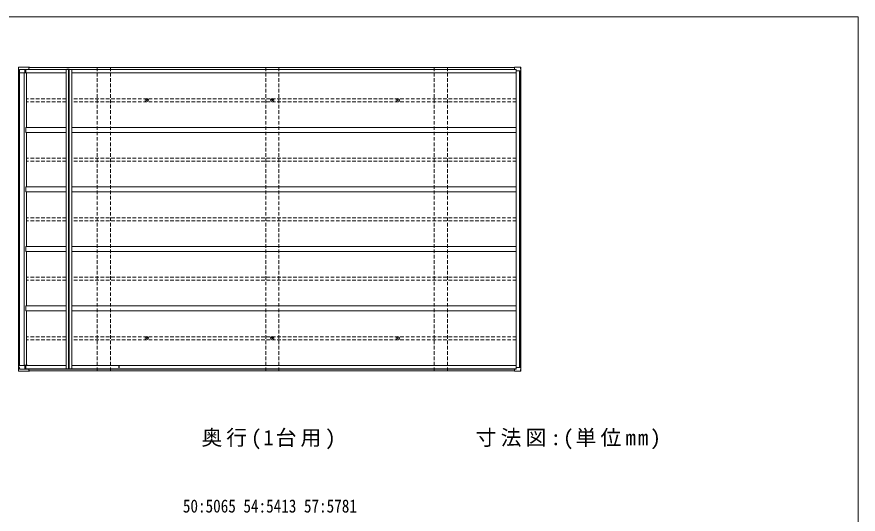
# Model space of a CAD drawing. Units: millimetres at full size, sheet at 1:30; details may follow other scales. Extents: x -8432 to 8432, y -5820 to 5820.
# Drawn here: x -479 to 8008, y 805 to 5820 of the extents above; entities that cross this region are included whole.
import ezdxf
from ezdxf.enums import TextEntityAlignment as Align

# ---------------------------------------------------------------- set-up
doc = ezdxf.new("R2010")
doc.units = ezdxf.units.MM
doc.header["$LTSCALE"] = 30
doc.linetypes.add('DASHED1', pattern=[1.8, 1.2, -0.6])
for name, color, linetype, lineweight in [('0-3_ELV2', 7, 'Continuous', 9), ('0-6_OTH_LINE', 7, 'Continuous', 9), ('F-0_240', 7, 'Continuous', 9)]:
    doc.layers.add(name, color=color, linetype=linetype, lineweight=lineweight)
doc.styles.add('ＭＳ ゴシック', font='')
doc.styles.get('ＭＳ ゴシック').set_extended_font_data('MS Gothic')

msp = doc.modelspace()

# ---------------------------------------------------------------- linework, layer by layer
at = {"layer": '0-3_ELV2', "color": 6}
for p, q in [((-461.84, 5299.11), (-463.27, 5276.23)), ((-451.51, 5276.23), (-463.27, 5276.23)), ((-461.24, 5308.73), (-461.84, 5299.11)), ((-458.25, 5311.54), (-354.82, 5311.54)), ((-353.07, 5311.74), (-456.69, 5311.74)), ((-450.79, 5289.48), (-451.61, 5276.23)), ((-451.51, 5276.23), (-451.32, 5279.23)), ((-451.32, 5279.23), (-451.25, 5279.23)), ((-450.64, 5289.12), (-451.25, 5279.23)), ((-356.83, 5290.43), (-449.79, 5290.43)), ((-449.64, 5290.06), (-362.92, 5290.06)), ((-400.11, 5290.06), (-400.02, 5255.23)), ((-390.83, 5290.06), (-390.74, 5255.23)), ((-371.29, 5290.06), (-371.28, 5289.53)), ((-362.66, 5289.53), (-362.92, 5290.06)), ((-359.63, 5290.21), (-359.63, 5289.53)), ((-356.81, 5302.49), (-356.83, 5290.43)), ((-356.83, 5290.43), (-356.72, 5290.21)), ((-356.72, 5290.21), (-356.71, 5302.39)), ((-354.85, 5309.93), (-354.86, 5309.92)), ((-354.85, 5309.93), (-354.85, 5309.93)), ((-354.84, 5309.91), (-354.85, 5309.93)), ((-354.84, 5311.5), (-354.83, 5311.54)), ((-354.84, 5309.88), (-354.84, 5309.91)), ((-354.84, 5309.85), (-354.84, 5309.88)), ((-354.83, 5309.8), (-354.84, 5309.85)), ((-354.83, 5311.54), (-354.81, 5311.52)), ((-354.83, 5309.75), (-354.83, 5309.8)), ((-354.83, 5309.69), (-354.83, 5309.75)), ((-354.83, 5309.69), (-354.82, 5309.23)), ((-354.81, 5311.52), (-354.79, 5311.45)), ((-354.79, 5311.45), (-354.77, 5311.34)), ((-354.77, 5311.34), (-354.76, 5311.17)), ((-354.76, 5311.17), (-354.75, 5310.97)), ((-354.75, 5310.97), (-354.74, 5310.74)), ((-354.74, 5310.74), (-354.73, 5310.49)), ((-354.72, 5309.23), (-354.73, 5310.49)), ((-353.16, 5310.69), (-353.18, 5309.23)), ((-353.16, 5310.96), (-353.15, 5311.21)), ((-353.16, 5310.69), (-353.16, 5310.96)), ((-353.15, 5311.21), (-353.13, 5311.42)), ((-353.13, 5311.42), (-353.12, 5311.58)), ((-353.12, 5311.58), (-353.1, 5311.69)), ((-353.1, 5311.69), (-353.08, 5311.74)), ((-353.08, 5311.74), (-353.06, 5311.72)), ((-353.06, 5309.93), (-353.07, 5309.87)), ((-353.07, 5309.87), (-353.07, 5309.81)), ((-353.07, 5309.23), (-353.07, 5309.81)), ((-353.06, 5311.72), (-353.04, 5311.64)), ((-353.05, 5310.04), (-353.06, 5310.01)), ((-353.06, 5310.01), (-353.06, 5309.97)), ((-353.06, 5309.97), (-353.06, 5309.93)), ((-353.05, 5310.05), (-353.05, 5310.04)), ((-353.04, 5310.04), (-353.05, 5310.05)), ((-353.04, 5310.03), (-353.04, 5310.04)), ((4541.41, 5290.43), (4541.52, 5290.21)), ((4546.5, 5290.21), (4541.52, 5290.21)), ((4543.41, 5311.54), (4543.4, 5311.5)), ((4543.42, 5311.54), (4543.41, 5311.54)), ((4599.18, 5311.54), (4543.42, 5311.54)), ((4601.03, 5311.74), (4545.17, 5311.74)), ((4546.5, 5290.21), (4546.54, 5290.13)), ((4556.86, 5289.43), (4556.96, 5276.23)), ((4606.13, 5276.23), (4556.96, 5276.23)), ((4602.17, 5308.73), (4604.18, 5276.23)), ((4604.02, 5308.93), (4606.13, 5276.23)), ((-400.11, 2268.39), (-400.02, 2303.23)), ((-390.83, 2268.39), (-390.74, 2303.23)), ((-451.51, 2282.23), (-463.27, 2282.23)), ((-461.84, 2259.34), (-463.27, 2282.23)), ((-461.24, 2249.72), (-461.84, 2259.34)), ((-458.25, 2246.91), (-354.82, 2246.91)), ((-353.07, 2246.72), (-456.69, 2246.72)), ((-450.79, 2268.96), (-451.61, 2282.23)), ((-451.51, 2282.23), (-451.32, 2279.23)), ((-451.32, 2279.23), (-451.25, 2279.23)), ((-450.64, 2269.33), (-451.25, 2279.23)), ((-449.79, 2268.03), (-356.83, 2268.03)), ((-449.64, 2268.39), (-362.92, 2268.39)), ((-371.29, 2268.39), (-371.28, 2268.93)), ((-362.66, 2268.93), (-362.92, 2268.39)), ((-359.63, 2268.24), (-359.63, 2268.93)), ((-356.83, 2268.03), (-356.72, 2268.24)), ((-356.81, 2255.96), (-356.83, 2268.03)), ((-356.72, 2268.24), (-356.71, 2256.06)), ((-354.85, 2248.52), (-354.86, 2248.53)), ((-354.84, 2248.54), (-354.85, 2248.53)), ((-354.85, 2248.53), (-354.85, 2248.52)), ((-354.83, 2248.65), (-354.84, 2248.61)), ((-354.84, 2248.61), (-354.84, 2248.57)), ((-354.84, 2248.57), (-354.84, 2248.54)), ((-354.84, 2246.95), (-354.83, 2246.91)), ((-354.83, 2248.76), (-354.82, 2249.23)), ((-354.83, 2248.76), (-354.83, 2248.71)), ((-354.83, 2248.71), (-354.83, 2248.65)), ((-354.83, 2246.91), (-354.81, 2246.93)), ((-354.81, 2246.93), (-354.79, 2247)), ((-354.79, 2247), (-354.77, 2247.12)), ((-354.77, 2247.12), (-354.76, 2247.28)), ((-354.76, 2247.28), (-354.75, 2247.48)), ((-354.75, 2247.48), (-354.74, 2247.71)), ((-354.74, 2247.71), (-354.73, 2247.96)), ((-354.72, 2249.23), (-354.73, 2247.96)), ((-353.16, 2247.77), (-353.18, 2249.23)), ((-353.16, 2247.77), (-353.16, 2247.49)), ((-353.16, 2247.49), (-353.15, 2247.25)), ((-353.15, 2247.25), (-353.13, 2247.04)), ((-353.13, 2247.04), (-353.12, 2246.87)), ((-353.12, 2246.87), (-353.1, 2246.77)), ((-353.1, 2246.77), (-353.08, 2246.72)), ((-353.08, 2246.72), (-353.06, 2246.73)), ((-353.07, 2249.23), (-353.07, 2248.65)), ((-353.07, 2248.58), (-353.07, 2248.65)), ((-353.06, 2248.53), (-353.07, 2248.58)), ((-353.06, 2248.48), (-353.06, 2248.53)), ((-353.06, 2248.44), (-353.06, 2248.48)), ((-353.05, 2248.42), (-353.06, 2248.44)), ((-353.06, 2246.73), (-353.04, 2246.81)), ((-353.05, 2248.4), (-353.05, 2248.42)), ((-353.04, 2248.41), (-353.05, 2248.4)), ((-353.04, 2248.43), (-353.04, 2248.41)), ((4541.41, 2268.03), (4541.52, 2268.24)), ((4555.86, 2268.03), (4541.41, 2268.03)), ((4541.43, 2255.96), (4541.41, 2268.03)), ((4546.5, 2268.24), (4541.52, 2268.24)), ((4543.41, 2246.91), (4543.4, 2246.95)), ((4543.42, 2246.91), (4543.41, 2246.91)), ((4599.18, 2246.91), (4543.42, 2246.91)), ((4601.03, 2246.72), (4545.17, 2246.72)), ((4546.5, 2268.24), (4546.54, 2268.33)), ((4556.86, 2269.02), (4556.96, 2282.23)), ((4602.17, 2249.73), (4604.18, 2282.23)), ((4604.99, 2282.23), (4604.25, 2282.23))]:
    msp.add_line(p, q, dxfattribs=at)
at = {"layer": '0-3_ELV2', "color": 4}
for p, q in [((-460.93, 2282.23), (-460.93, 5276.23)), ((-359.63, 5290.13), (4556.58, 5290.13)), ((-355.05, 5309.23), (4542.78, 5309.23)), ((17.89, 2269.13), (17.89, 5289.33)), ((17.89, 5289.33), (45.66, 5289.33)), ((25.66, 5291.33), (25.66, 5289.33)), ((25.66, 5291.33), (45.66, 5291.33)), ((42.76, 2269.13), (42.76, 5289.33)), ((45.66, 5289.33), (45.66, 5269.33)), ((49.7, 5269.33), (45.66, 5269.33)), ((45.69, 5291.33), (47.75, 5291.33)), ((45.75, 5291.33), (45.75, 5291.33)), ((45.75, 2289.13), (45.75, 5269.33)), ((47.6, 5289.41), (49.7, 5289.41)), ((47.6, 5289.41), (47.6, 5269.33)), ((47.67, 2289.13), (47.67, 5269.33)), ((49.7, 5289.41), (49.7, 5269.33)), ((49.7, 5289.33), (74.79, 5289.33)), ((4559.17, 2282.23), (4559.17, 5276.23)), ((4592.95, 2282.23), (4592.95, 5276.23)), ((4601.7, 2282.23), (4601.7, 5276.23)), ((4603.61, 2282.23), (4603.61, 5276.23)), ((-455.71, 2303.23), (-455.71, 5255.23)), ((-453.48, 2303.23), (-453.48, 5255.23)), ((-389.09, 5254.23), (17.89, 5254.23)), ((-380.29, 4704.23), (-380.29, 5254.23)), ((74.79, 5254.23), (4559.17, 5254.23)), ((829.39, 4979.73), (830.5, 4979.75)), ((829.39, 4978.73), (830.5, 4978.71)), ((830.5, 4979.75), (831.02, 4979.85)), ((830.5, 4978.71), (831.02, 4978.61)), ((831.12, 4980.36), (831.02, 4979.85)), ((831.12, 4978.09), (831.02, 4978.61)), ((831.14, 4981.47), (831.12, 4980.36)), ((831.14, 4976.98), (831.12, 4978.09)), ((832.14, 4981.47), (832.16, 4980.36)), ((832.14, 4976.98), (832.16, 4978.09)), ((832.16, 4980.36), (832.26, 4979.85)), ((832.16, 4978.09), (832.26, 4978.61)), ((832.78, 4979.75), (832.26, 4979.85)), ((832.78, 4978.71), (832.26, 4978.61)), ((833.88, 4979.73), (832.78, 4979.75)), ((833.88, 4978.73), (832.78, 4978.71)), ((2095.66, 4979.73), (2096.77, 4979.75)), ((2095.66, 4978.73), (2096.77, 4978.71)), ((2096.77, 4979.75), (2097.29, 4979.85)), ((2096.77, 4978.71), (2097.29, 4978.61)), ((2097.39, 4980.36), (2097.29, 4979.85)), ((2097.39, 4978.09), (2097.29, 4978.61)), ((2097.41, 4981.47), (2097.39, 4980.36)), ((2097.41, 4976.98), (2097.39, 4978.09)), ((2098.41, 4981.47), (2098.43, 4980.36)), ((2098.41, 4976.98), (2098.43, 4978.09)), ((2098.43, 4980.36), (2098.53, 4979.85)), ((2098.43, 4978.09), (2098.53, 4978.61)), ((2099.04, 4979.75), (2098.53, 4979.85)), ((2099.04, 4978.71), (2098.53, 4978.61)), ((2100.15, 4979.73), (2099.04, 4979.75)), ((2100.15, 4978.73), (2099.04, 4978.71)), ((3361.93, 4979.73), (3363.04, 4979.75)), ((3361.93, 4978.73), (3363.04, 4978.71)), ((3363.04, 4979.75), (3363.55, 4979.85)), ((3363.04, 4978.71), (3363.55, 4978.61)), ((3363.66, 4980.36), (3363.55, 4979.85)), ((3363.66, 4978.09), (3363.55, 4978.61)), ((3363.67, 4981.47), (3363.66, 4980.36)), ((3363.67, 4976.98), (3363.66, 4978.09)), ((3364.67, 4981.47), (3364.69, 4980.36)), ((3364.67, 4976.98), (3364.69, 4978.09)), ((3364.69, 4980.36), (3364.79, 4979.85)), ((3364.69, 4978.09), (3364.79, 4978.61)), ((3365.31, 4979.75), (3364.79, 4979.85)), ((3365.31, 4978.71), (3364.79, 4978.61)), ((3366.42, 4979.73), (3365.31, 4979.75)), ((3366.42, 4978.73), (3365.31, 4978.71)), ((-389.09, 4704.23), (-389.09, 4654.23)), ((17.89, 4704.23), (-389.09, 4704.23)), ((4559.17, 4704.23), (74.79, 4704.23)), ((17.89, 4654.23), (-389.09, 4654.23)), ((-380.29, 4104.23), (-380.29, 4654.23)), ((4559.17, 4654.23), (74.79, 4654.23)), ((-389.09, 4104.23), (-389.09, 4054.23)), ((17.89, 4104.23), (-389.09, 4104.23)), ((4559.17, 4104.23), (74.79, 4104.23)), ((17.89, 4054.23), (-389.09, 4054.23)), ((-380.29, 3504.23), (-380.29, 4054.23)), ((4559.17, 4054.23), (74.79, 4054.23)), ((-389.09, 3504.23), (-389.09, 3454.23)), ((17.89, 3504.23), (-389.09, 3504.23)), ((4559.17, 3504.23), (74.79, 3504.23)), ((17.89, 3454.23), (-389.09, 3454.23)), ((-380.29, 2904.23), (-380.29, 3454.23)), ((4559.17, 3454.23), (74.79, 3454.23)), ((-389.09, 2904.23), (-389.09, 2854.23)), ((17.89, 2904.23), (-389.09, 2904.23)), ((4559.17, 2904.23), (74.79, 2904.23)), ((17.89, 2854.23), (-389.09, 2854.23)), ((-380.29, 2308.23), (-380.29, 2854.23)), ((4559.17, 2854.23), (74.79, 2854.23)), ((829.39, 2579.73), (830.5, 2579.75)), ((829.39, 2578.73), (830.5, 2578.71)), ((830.5, 2579.75), (831.02, 2579.85)), ((830.5, 2578.71), (831.02, 2578.61)), ((831.12, 2580.36), (831.02, 2579.85)), ((831.12, 2578.09), (831.02, 2578.61)), ((831.14, 2581.47), (831.12, 2580.36)), ((831.14, 2576.98), (831.12, 2578.09)), ((832.14, 2581.47), (832.16, 2580.36)), ((832.14, 2576.98), (832.16, 2578.09)), ((832.16, 2580.36), (832.26, 2579.85)), ((832.16, 2578.09), (832.26, 2578.61)), ((832.78, 2579.75), (832.26, 2579.85)), ((832.78, 2578.71), (832.26, 2578.61)), ((833.88, 2579.73), (832.78, 2579.75)), ((833.88, 2578.73), (832.78, 2578.71)), ((2095.66, 2579.73), (2096.77, 2579.75)), ((2095.66, 2578.73), (2096.77, 2578.71)), ((2096.77, 2579.75), (2097.29, 2579.85)), ((2096.77, 2578.71), (2097.29, 2578.61)), ((2097.39, 2580.36), (2097.29, 2579.85)), ((2097.39, 2578.09), (2097.29, 2578.61)), ((2097.41, 2581.47), (2097.39, 2580.36)), ((2097.41, 2576.98), (2097.39, 2578.09)), ((2098.41, 2581.47), (2098.43, 2580.36)), ((2098.41, 2576.98), (2098.43, 2578.09)), ((2098.43, 2580.36), (2098.53, 2579.85)), ((2098.43, 2578.09), (2098.53, 2578.61)), ((2099.04, 2579.75), (2098.53, 2579.85)), ((2099.04, 2578.71), (2098.53, 2578.61)), ((2100.15, 2579.73), (2099.04, 2579.75)), ((2100.15, 2578.73), (2099.04, 2578.71)), ((3361.93, 2579.73), (3363.04, 2579.75)), ((3361.93, 2578.73), (3363.04, 2578.71)), ((3363.04, 2579.75), (3363.55, 2579.85)), ((3363.04, 2578.71), (3363.55, 2578.61)), ((3363.66, 2580.36), (3363.55, 2579.85)), ((3363.66, 2578.09), (3363.55, 2578.61)), ((3363.67, 2581.47), (3363.66, 2580.36)), ((3363.67, 2576.98), (3363.66, 2578.09)), ((3364.67, 2581.47), (3364.69, 2580.36)), ((3364.67, 2576.98), (3364.69, 2578.09)), ((3364.69, 2580.36), (3364.79, 2579.85)), ((3364.69, 2578.09), (3364.79, 2578.61)), ((3365.31, 2579.75), (3364.79, 2579.85)), ((3365.31, 2578.71), (3364.79, 2578.61)), ((3366.42, 2579.73), (3365.31, 2579.75)), ((3366.42, 2578.73), (3365.31, 2578.71)), ((-389.09, 2304.23), (-389.09, 2268.93)), ((-389.09, 2304.23), (17.89, 2304.23)), ((74.79, 2304.23), (4559.17, 2304.23)), ((-389.09, 2268.93), (4556.88, 2268.93)), ((-359.63, 2268.33), (4556.58, 2268.33)), ((-355.05, 2249.23), (4542.78, 2249.23)), ((17.89, 2269.13), (45.66, 2269.13)), ((25.66, 2267.13), (25.66, 2269.13)), ((25.66, 2267.13), (45.66, 2267.13)), ((49.7, 2289.13), (45.66, 2289.13)), ((45.66, 2269.13), (45.66, 2289.13)), ((45.69, 2267.13), (47.7, 2267.13)), ((45.75, 2267.13), (45.75, 2267.13)), ((47.6, 2269.04), (47.6, 2289.13)), ((47.6, 2269.04), (49.7, 2269.04)), ((49.7, 2269.04), (49.7, 2289.13))]:
    msp.add_line(p, q, dxfattribs=at)
at = {"layer": '0-3_ELV2', "color": 4, "linetype": 'DASHED1'}
for p, q in [((330.91, 5309.23), (330.91, 2249.23)), ((464.91, 5309.23), (464.91, 2249.23)), ((2030.91, 5309.23), (2030.91, 2249.23)), ((2164.91, 5309.23), (2164.91, 2249.23)), ((3730.91, 5309.23), (3730.91, 2249.23)), ((3864.91, 5309.23), (3864.91, 2249.23)), ((17.89, 4994.23), (-380.29, 4994.23)), ((17.89, 4964.23), (-380.29, 4964.23)), ((4559.17, 4994.23), (74.79, 4994.23)), ((4559.17, 4964.23), (74.79, 4964.23)), ((17.89, 4394.23), (-380.29, 4394.23)), ((17.89, 4364.23), (-380.29, 4364.23)), ((4559.17, 4394.23), (74.79, 4394.23)), ((4559.17, 4364.23), (74.79, 4364.23)), ((17.89, 3794.23), (-380.29, 3794.23)), ((17.89, 3764.23), (-380.29, 3764.23)), ((4559.17, 3794.23), (74.79, 3794.23)), ((4559.17, 3764.23), (74.79, 3764.23)), ((17.89, 3194.23), (-380.29, 3194.23)), ((17.89, 3164.23), (-380.29, 3164.23)), ((4559.17, 3194.23), (74.79, 3194.23)), ((4559.17, 3164.23), (74.79, 3164.23)), ((17.89, 2594.23), (-380.29, 2594.23)), ((17.89, 2564.23), (-380.29, 2564.23)), ((4559.17, 2594.23), (74.79, 2594.23)), ((4559.17, 2564.23), (74.79, 2564.23))]:
    msp.add_line(p, q, dxfattribs=at)
at = {"layer": '0-3_ELV2', "color": 6}
for points in [[(-457.71, 5276.23), (-457.58, 5255.23), (-389.09, 5255.23)], [(-361.38, 5289.53), (-361.71, 5290.21), (-356.72, 5290.21)], [(4541.43, 5302.49), (4541.41, 5290.43), (4555.86, 5290.43)], [(-457.71, 2282.23), (-457.58, 2303.23), (-389.09, 2303.23)], [(-361.38, 2268.93), (-361.71, 2268.24), (-356.72, 2268.24)], [(4604.02, 2249.52), (4606.13, 2282.23), (4556.96, 2282.23)]]:
    msp.add_lwpolyline(points, dxfattribs=at)
at = {"layer": '0-3_ELV2', "color": 4}
for points in [[(-389.09, 5254.23), (-389.09, 5289.53), (4556.86, 5289.53)], [(49.7, 2269.13), (74.79, 2269.13), (74.79, 5289.33)], [(-372.36, 2304.23), (-372.36, 2308.23), (-406.35, 2308.23), (-406.35, 5255.23)]]:
    msp.add_lwpolyline(points, dxfattribs=at)
for centre, radius in [((831.64, 4979.23), 17), ((831.64, 4979.23), 4), ((2097.91, 4979.23), 17), ((2097.91, 4979.23), 4), ((3364.17, 4979.23), 17), ((3364.17, 4979.23), 4), ((831.64, 2579.23), 17), ((831.64, 2579.23), 4), ((2097.91, 2579.23), 17), ((2097.91, 2579.23), 4), ((3364.17, 2579.23), 17), ((3364.17, 2579.23), 4)]:
    msp.add_circle(centre, radius, dxfattribs=at)
at = {"layer": '0-3_ELV2', "color": 6}
for centre, radius, start, end in [((-458.25, 5308.54), 3, 90, 176.43391), ((-346.29, 5302.74), 10.52, 172.63238, 181.34415), ((-213.97, 5271.76), 146.38, 164.24539, 167.24065), ((-354.85, 5302.44), 1.86, 172.63076, 181.34485), ((-213.7, 5270.26), 146.62, 164.30622, 167.22814), ((-821.48, 5230.47), 475.42, 9.53502, 9.83065), ((4551.95, 5302.74), 10.52, 172.63238, 181.34415), ((4684.27, 5271.76), 146.38, 164.24539, 167.24065), ((4545.49, 5311.55), 0.371, 150.45777, 182.11515), ((4599.18, 5308.54), 3, 3.54029, 90), ((4601.03, 5308.74), 3, 3.69359, 90), ((-458.25, 2249.91), 3, 183.56609, 270), ((-449.79, 2269.03), 1, 183.56099, 270), ((-449.64, 2269.39), 1, 183.56099, 270), ((-346.29, 2255.71), 10.52, 178.65585, 187.36762), ((-213.97, 2286.69), 146.38, 192.75935, 195.75461), ((-354.85, 2256.02), 1.86, 178.65515, 187.36924), ((-213.7, 2288.19), 146.62, 192.77186, 195.69378), ((-821.48, 2327.98), 475.42, 350.16935, 350.46498), ((4551.95, 2255.71), 10.52, 178.65585, 187.36762), ((4684.27, 2286.69), 146.38, 192.75935, 195.75461), ((4545.49, 2246.9), 0.371, 177.88485, 209.54223), ((4555.86, 2269.03), 1, 270, 359.57098), ((4599.18, 2249.91), 3, 270, 356.45971), ((4601.03, 2249.72), 3, 270, 356.30641)]:
    msp.add_arc(centre, radius, start, end, dxfattribs=at)
at = {"layer": '0-3_ELV2', "color": 4}
for centre, radius, start, end in [((45.7, 5289.42), 1.91, 359.89403, 91.14529), ((47.79, 5289.42), 1.91, 359.89403, 91.14529), ((831.64, 4979.23), 2.3, 167.44414, 192.55586), ((831.64, 4979.23), 2.3, 77.44414, 102.55586), ((831.64, 4979.23), 2.3, 257.44414, 282.55586), ((831.64, 4979.23), 2.3, 347.44414, 12.55586), ((2097.91, 4979.23), 2.3, 167.44414, 192.55586), ((2097.91, 4979.23), 2.3, 77.44414, 102.55586), ((2097.91, 4979.23), 2.3, 257.44414, 282.55586), ((2097.91, 4979.23), 2.3, 347.44414, 12.55586), ((3364.17, 4979.23), 2.3, 167.44414, 192.55586), ((3364.17, 4979.23), 2.3, 77.44414, 102.55586), ((3364.17, 4979.23), 2.3, 257.44414, 282.55586), ((3364.17, 4979.23), 2.3, 347.44414, 12.55586), ((831.64, 2579.23), 2.3, 167.44414, 192.55586), ((831.64, 2579.23), 2.3, 77.44414, 102.55586), ((831.64, 2579.23), 2.3, 257.44414, 282.55586), ((831.64, 2579.23), 2.3, 347.44414, 12.55586), ((2097.91, 2579.23), 2.3, 167.44414, 192.55586), ((2097.91, 2579.23), 2.3, 77.44414, 102.55586), ((2097.91, 2579.23), 2.3, 257.44414, 282.55586), ((2097.91, 2579.23), 2.3, 347.44414, 12.55586), ((3364.17, 2579.23), 2.3, 167.44414, 192.55586), ((3364.17, 2579.23), 2.3, 77.44414, 102.55586), ((3364.17, 2579.23), 2.3, 257.44414, 282.55586), ((3364.17, 2579.23), 2.3, 347.44414, 12.55586), ((45.7, 2269.03), 1.91, 268.85471, 0.10597), ((47.79, 2269.03), 1.91, 268.85471, 0.10597)]:
    msp.add_arc(centre, radius, start, end, dxfattribs=at)
at = {"layer": '0-3_ELV2', "color": 6}
for centre, major_axis, ratio, start_param, end_param in [((4.29, 32651.36), (-44.68, 73387.97), 0.006965, 1.9530532, 1.9533616), ((69.21, -73998.34), (-63.54, 104364.42), 0.006965, 0.7081037, 0.708413), ((-449.79, 5289.42), (0.11, 1), 0.989401, 0.1105972, 1.6209481), ((-449.64, 5289.05), (0.11, 1), 0.989401, 0.1105972, 1.6209481), ((4555.86, 5289.42), (0.05, 1.01), 0.989569, 4.7715491, 6.3337103)]:
    msp.add_ellipse(centre, major_axis=major_axis, ratio=ratio, start_param=start_param, end_param=end_param, dxfattribs=at)
at = {"layer": '0-3_ELV2', "color": 4}
for centre, major_axis, start_param, end_param in [((126.14, 81556.8), (-63.54, -104364.42), 0.7081037, 0.708413), ((61.22, -25092.91), (-44.68, -73387.97), 1.9530532, 1.9533616)]:
    msp.add_ellipse(centre, major_axis=major_axis, ratio=0.006965, start_param=start_param, end_param=end_param, dxfattribs=at)
at = {"layer": 'F-0_240', "color": 5}
for p, q in [((-8432.06, 5820), (8007.94, 5820)), ((8007.94, 5820), (8007.94, -5820))]:
    msp.add_line(p, q, dxfattribs=at)

# ---------------------------------------------------------------- texts
at = {"layer": '0-3_ELV2', "style": 'ＭＳ ゴシック', "width": 0.85}
msp.add_text('50:5065 54:5413 57:5781', height=132, dxfattribs=at).set_placement((1195.77, 781.38), align=Align.BOTTOM_LEFT)
at = {"layer": '0-6_OTH_LINE', "color": 2, "char_height": 154, "attachment_point": 7, "style": 'ＭＳ ゴシック'}
for s, insert in [('\\T1.19;奥行(1台用)', (1383.05, 1458.78)), ('\\T1.2;寸法図:(単位mm)', (4149.1, 1458.78))]:
    msp.add_mtext(s, dxfattribs=dict(at, insert=insert))

doc.saveas('drawing.dxf')
